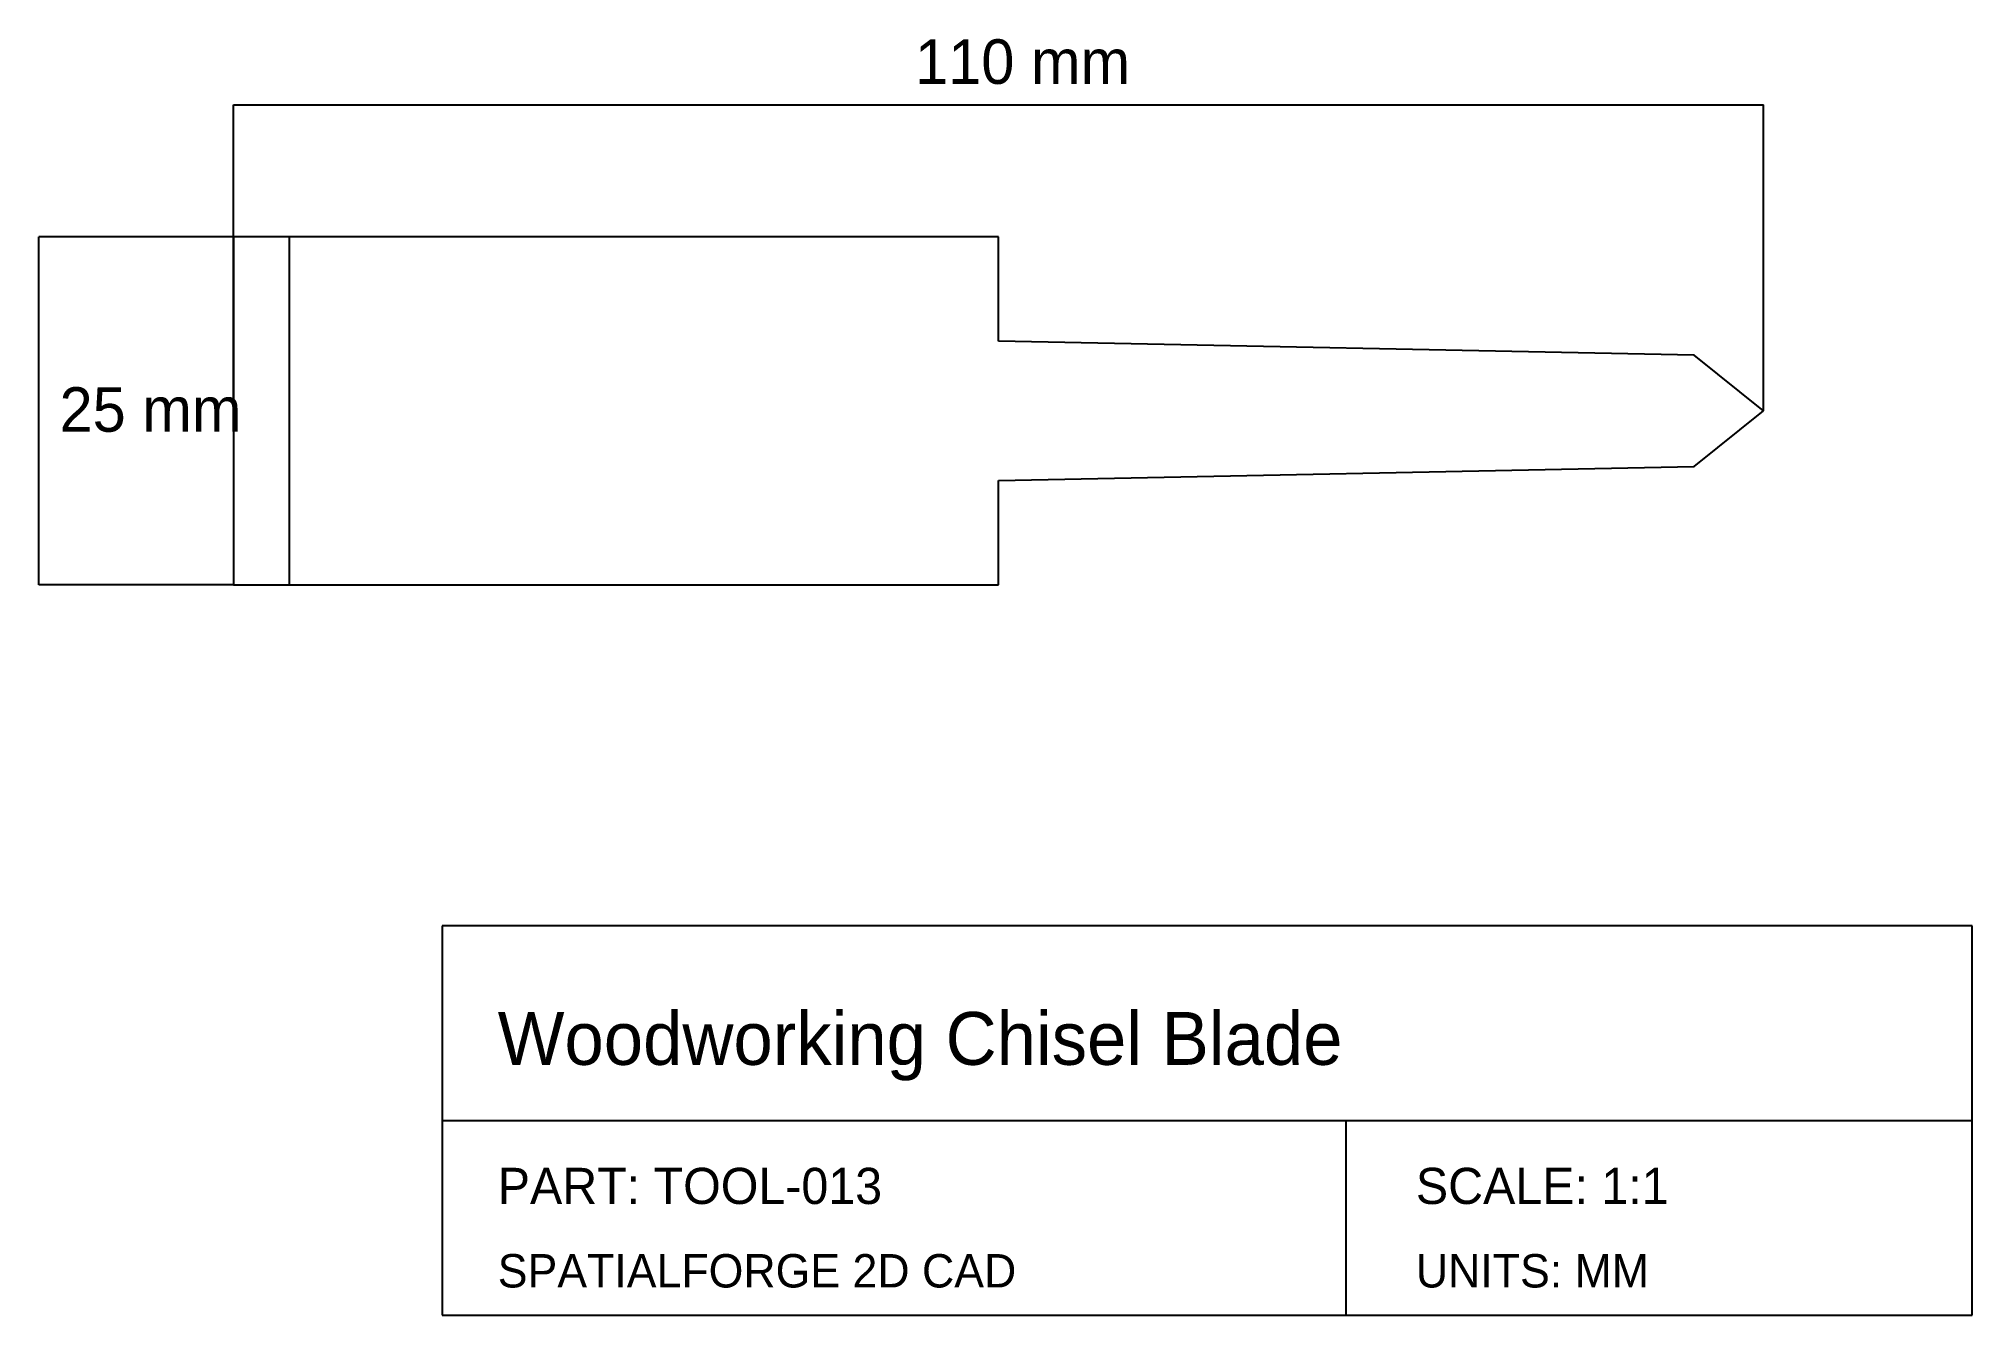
# Model space of a CAD drawing. Header units: millimetres. Extents: x 16 to 155, y -15 to 77.
import ezdxf

# ---------------------------------------------------------------- set-up
doc = ezdxf.new("R2010")
doc.units = ezdxf.units.MM
for name, color, linetype in [('DIM', 3, 'CONTINUOUS'), ('TITLE', 5, 'CONTINUOUS'), ('VISIBLE', 7, 'CONTINUOUS')]:
    doc.layers.add(name, color=color, linetype=linetype)

msp = doc.modelspace()

# ---------------------------------------------------------------- linework, layer by layer
at = {"layer": 'DIM'}
for p, q in [((30, 50), (30, 72)), ((30, 72), (140, 72)), ((140, 50), (140, 72)), ((30, 62.5), (16, 62.5)), ((16, 37.5), (16, 62.5)), ((30, 37.5), (16, 37.5))]:
    msp.add_line(p, q, dxfattribs=at)
at = {"layer": 'TITLE', "linetype": 'CONTINUOUS'}
for p, q in [((155, 13), (45, 13)), ((45, 13), (45, -15)), ((155, -15), (155, 13)), ((45, -15), (155, -15))]:
    msp.add_line(p, q, dxfattribs=at)
at = {"layer": 'TITLE'}
for p, q in [((45, -1), (155, -1)), ((110, -15), (110, -1))]:
    msp.add_line(p, q, dxfattribs=at)
at = {"layer": 'VISIBLE', "linetype": 'CONTINUOUS'}
for p, q in [((30, 62.5), (30, 37.5)), ((85, 62.5), (30, 62.5)), ((85, 55), (85, 62.5)), ((135, 54), (85, 55)), ((140, 50), (135, 54)), ((135, 46), (140, 50)), ((85, 45), (135, 46)), ((85, 37.5), (85, 45)), ((30, 37.5), (85, 37.5))]:
    msp.add_line(p, q, dxfattribs=at)
at = {"layer": 'VISIBLE'}
msp.add_line((34, 62.5), (34, 37.5), dxfattribs=at)

# ---------------------------------------------------------------- texts
at = {"layer": 'DIM'}
for s, p in [('110 mm', (79, 73.5)), ('25 mm', (17.5, 48.5))]:
    msp.add_text(s, height=3.2, dxfattribs=at).set_placement(p)
at = {"layer": 'TITLE'}
for s, height, p in [('Woodworking Chisel Blade', 3.8, (49, 3)), ('PART: TOOL-013', 2.6, (49, -7)), ('SCALE: 1:1', 2.6, (115, -7)), ('SPATIALFORGE 2D CAD', 2.4, (49, -13)), ('UNITS: MM', 2.4, (115, -13))]:
    msp.add_text(s, height=height, dxfattribs=at).set_placement(p)

doc.saveas('drawing.dxf')
